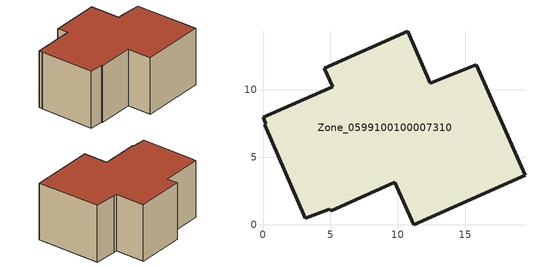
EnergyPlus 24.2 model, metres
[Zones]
Zone_0599100100007310
 floor ground (C_G): 9.79,3.14 5.06,1.05 4.91,1.15 3.15,0.48 0.12,7.44 0.21,7.48 0,7.96 5.17,10.25 4.56,11.62 10.73,14.36 12.41,10.51 12.85,10.7 15.82,11.86 19.45,3.65 11.18,0 z0
 wall outside (C_F): 0.21,7.48 0.12,7.44 3.15,0.48 4.91,1.15 5.06,1.05 9.79,3.14 11.18,0 19.45,3.65 15.82,11.86 12.85,10.7 12.41,10.51 10.73,14.36 4.56,11.62 5.17,10.25 0,7.96 0.21,7.48 z0:8.01
 roof outside (C_R): 15.82,11.86 12.85,10.7 12.41,10.51 10.73,14.36 4.56,11.62 5.17,10.25 0,7.96 0.21,7.48 0.12,7.44 3.15,0.48 4.91,1.15 5.06,1.05 9.79,3.14 11.18,0 19.45,3.65 z8.01
[BUILDING]
Pand.0599100100007310: North Axis=0; Terrain=City; Loads Convergence Tolerance Value=0.04; Temperature Convergence Tolerance Value=0.4; Solar Distribution=FullExterior; Maximum Number of Warmup Days=25; Minimum Number of Warmup Days=1
[Site:Location]
Rotterdam.The.Hague.AP_ZH_NLD Design_Conditions: Latitude=51.96; Longitude=4.45; Time Zone=1; Elevation=-4.5
[SITE:GROUNDTEMPERATURE:BUILDINGSURFACE]
18, 18, 18, 18, 18, 18, 18, 18, 18, 18, 18, 18
[MATERIAL] Thermal Absorptance=0.9; Solar Absorptance=0.7; Visible Absorptance=0.7
Name | Roughness | Thickness | Conductivity | Density | Specific Heat
G.D.2006-2014 | MediumSmooth | 0.15 | 0.06 | 540 | 1210
F.D.2006-2014 | Rough | 0.3 | 0.12 | 1920 | 840
R.D.2006-2014 | MediumRough | 0.2 | 0.08 | 1500 | 1000
[CONSTRUCTION]
C_G: G.D.2006-2014
C_F: F.D.2006-2014
C_R: R.D.2006-2014
[ZONE]
Zone_0599100100007310: Type=1; Multiplier=1; Ceiling Height=Autocalculate; Volume=Autocalculate; Floor Area=autocalculate; Part of Total Floor Area=Yes
[ZONEINFILTRATION:DESIGNFLOWRATE]
Infil_Zone_0599100100007310: Zone or ZoneList or Space or SpaceList=Zone_0599100100007310; Schedule=AlwaysOn; Design Flow Rate Calculation Method=Flow/Area; Flow Rate per Floor Area=0.0021; Constant Term Coefficient=1; Temperature Term Coefficient=0; Velocity Term Coefficient=0; Velocity Squared Term Coefficient=0
[HVACTEMPLATE:ZONE:IDEALLOADSAIRSYSTEM]
Zone_0599100100007310: Maximum Heating Supply Air Temperature=50; Minimum Cooling Supply Air Temperature=13; Maximum Heating Supply Air Humidity Ratio=0.0156; Minimum Cooling Supply Air Humidity Ratio=0.0077; Heating Limit=NoLimit; Cooling Limit=NoLimit; Dehumidification Control Type=ConstantSensibleHeatRatio; Cooling Sensible Heat Ratio=0.7; Dehumidification Setpoint=60; Humidification Control Type=None; Humidification Setpoint=30; Outdoor Air Method=None; Outdoor Air Flow Rate per Person=0.00944; Outdoor Air Flow Rate per Zone Floor Area=0; Outdoor Air Flow Rate per Zone=0; Demand Controlled Ventilation Type=None; Outdoor Air Economizer Type=NoEconomizer; Heat Recovery Type=None; Sensible Heat Recovery Effectiveness=0.7; Latent Heat Recovery Effectiveness=0.65
[ZONECONTROL:THERMOSTAT]
ThermostatControl_Zone_0599100100007310: Zone or ZoneList=Zone_0599100100007310; Control Type Schedule=DualSetpointControlType; Control 1=Thermostat_Zone_0599100100007310; Temperature Difference Between Cutout And Setpoint=0
[THERMOSTATSETPOINT:DUALSETPOINT]
Thermostat_Zone_0599100100007310: Heating Setpoint Temperature Schedule=HeatingSetpoint_Zone_0599100100007310; Cooling Setpoint Temperature Schedule=CoolingSetpoint_Zone_0599100100007310
[SCHEDULE:COMPACT]
HeatingSetpoint_Zone_0599100100007310: Through: 12/31, For: AllDays, Until: 24:00, 21
CoolingSetpoint_Zone_0599100100007310: Through: 12/31, For: AllDays, Until: 24:00, 24
DualSetpointControlType: Through: 12/31, For: AllDays, Until: 24:00, 4
AlwaysOn: Through: 12/31, For: AllDays, Until: 24:00, 1
